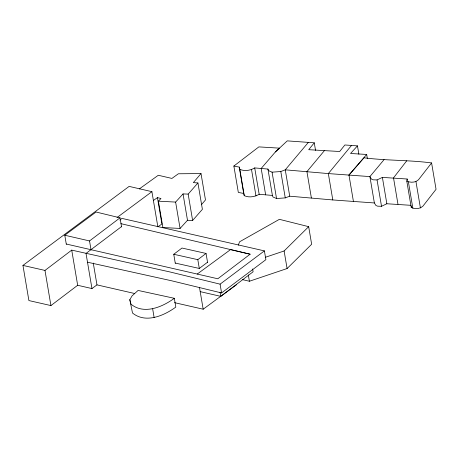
<?xml version="1.0" encoding="UTF-8"?>
<svg xmlns="http://www.w3.org/2000/svg" width="459" height="459" viewBox="0 0 459 459"><rect width="100%" height="100%" fill="white"/><g stroke="black" fill="none" stroke-linecap="round" stroke-linejoin="round"><path stroke-width="0.69" d="M353.419 201.421L348.96 175.057L364.004 157.81C386.438 160.69 409.193 159.962 431.592 162.939L436.05 189.303L422.934 206.143C419.945 209.115 414.85 209.143 411.253 207.479L406.794 181.116L407.144 179.016L382.387 177.392L377.057 179.928L373.133 179.813L371.429 179.079L369.908 176.595L328.34 173.582L285.263 169.83L280.799 171.528L272.072 172.165L268.498 170.605L267.941 169.067L254.716 167.919C250.344 170.518 244.544 171.494 239.81 169.314L239.248 167.099L233.866 166.049L238.324 192.413L243.706 193.463L244.268 195.677C249.002 197.858 254.802 196.882 259.174 194.283L272.399 195.431L272.956 196.968L276.53 198.529L285.263 197.892L289.721 196.194L332.798 199.946L374.372 202.958L375.887 205.443L377.596 206.177L381.521 206.292L386.845 203.756L410.925 205.322M411.253 207.479L411.488 206.08M238.341 245.158L239.541 241.824L279.393 219.333L308.672 226.671L311.644 244.251L287.087 268.544L249.398 281.247L242.604 279.657M129.828 299.75L132.02 295.929L138.084 290.438L174.322 298.298L175.808 307.088C163.909 315.809 145.583 323.67 132.502 313.015L129.828 299.75L131.016 304.225C144.097 314.885 162.423 307.019 174.322 298.298M406.714 160.816L393.512 177.862L397.97 204.226M431.592 162.939L418.476 179.779C415.487 182.751 410.392 182.78 406.794 181.116M265.646 194.828L261.182 168.464L275.36 151.958L287.265 140.879L314.26 142.806L308.718 149.697L339.671 151.504L344.87 144.975L357.463 145.876L358.875 154.201M351.502 145.451L328.34 173.582L332.798 199.946M324.576 150.443L306.922 171.632L311.38 197.995M384.051 159.669L369.908 176.595L374.372 202.958M308.345 142.393L285.263 169.83L289.721 196.194M201.421 204.72L205.477 199.94L201.019 173.577L193.354 182.607L197.932 182.957L202.39 209.321L192.625 220.469L187.496 220.286L180.077 228.444L162.882 227.538L158.418 201.174L160.96 198.506L157.443 197.645L153.392 200.451M348.96 175.057L366.672 154.459L350.55 153.484L357.463 145.876M192.625 220.469L188.167 194.105L197.932 182.957M158.418 201.174L175.619 202.08L183.038 193.922L188.167 194.105M265.268 257.321L284.115 250.97L308.672 226.671M275.36 151.958L279.445 148.148L258.853 146.891L233.866 166.049M119.828 220.096L121.899 218.392L264.401 250.884L265.887 259.668L221.577 292.945L171.35 280.724L87.503 262.209M134.694 293.519L96.964 284.873L91.961 288.573L77.669 285.274L50.926 305.579L28.894 300.565L22.95 265.411L44.982 270.426L71.719 250.121L169.864 271.935L220.091 284.155L264.401 250.884M197.227 274.063L230.584 249.576L250.126 254.206L217.796 278.774L66.268 244.027M200.204 291.637L220.768 296.353L253.098 271.785L252.622 268.968M66.314 244.308L64.782 235.237L89.528 240.935L120.028 217.824L121.56 226.895M121.515 226.614L86.017 253.42L91.961 288.573M175.286 263.334L173.754 254.269L182.005 248.038L206.051 253.448L207.583 262.514M173.754 254.269L197.812 259.668L206.051 253.448M207.537 262.238L199.304 268.452L175.24 263.059M22.95 265.411L129.128 186.394L151.906 191.667L157.85 226.815L161.907 224.009L157.443 197.645M64.782 235.237L96.051 212.018L120.028 217.824M117.056 217.532L151.906 191.667M174.523 302.647L203.176 309.211L236.528 284.723M139.266 188.959L158.292 175.275L171.918 178.425L178.367 173.777L201.019 173.577M120.889 223.648L250.126 254.206M415.957 181.592L420.415 207.956M408.401 181.919L412.859 208.283M407.144 179.016L407.38 180.404M382.387 177.392L386.845 203.756M377.057 179.928L381.521 206.292M366.672 154.459L367.372 158.619M314.26 142.806L315.551 150.437M280.799 171.528L285.263 197.892M272.072 172.165L276.53 198.529M284.115 250.97L287.087 268.544M267.941 169.067L272.399 195.431M254.716 167.919L259.174 194.283M251.521 169.566L255.979 195.93M239.81 169.314L244.268 195.677M239.248 167.099L243.706 193.463M248.325 274.918L249.398 281.247M220.091 284.155L221.577 292.945M220.056 292.136L220.768 296.353M197.812 259.668L199.349 268.733M199.487 287.42L203.176 309.211M183.038 193.922L187.496 220.286M175.619 202.08L180.077 228.444M152.658 308.867L154.144 317.657M89.528 240.935L91.066 250M93.275 263.082L96.964 284.873M71.719 250.121L77.669 285.274M44.982 270.426L50.926 305.579"/></g></svg>
